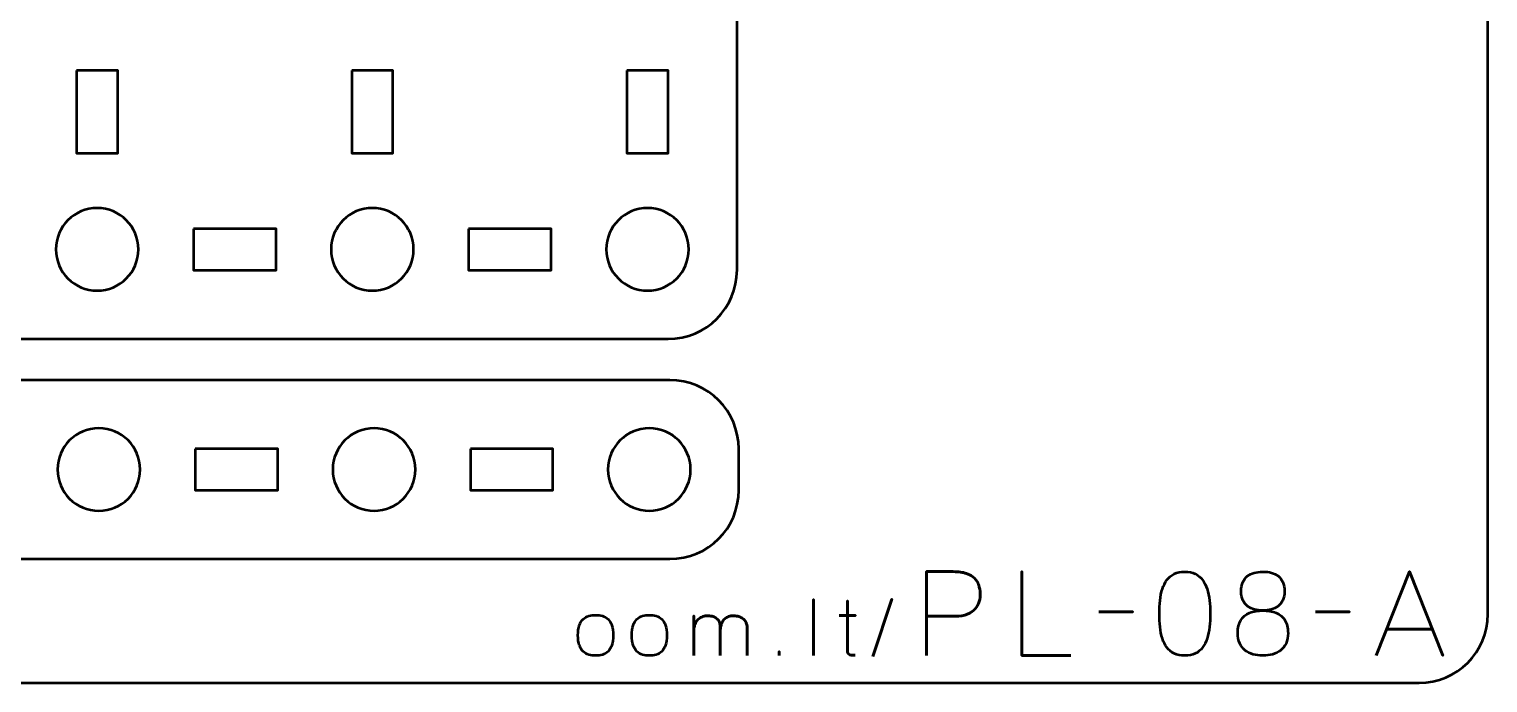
# Model space of a CAD drawing. Header units: centimetres. Extents: x -21 to 0, y -29.7 to 0.
# Drawn here: x -10.6 to 0, y -29.7 to -24.95 of the extents above; entities that cross this region are included whole.
import ezdxf

# ---------------------------------------------------------------- set-up
doc = ezdxf.new("R2010")
doc.units = ezdxf.units.CM
doc.header["$MEASUREMENT"] = 0
doc.layers.add('Layer 1', color=7, linetype='Continuous')

msp = doc.modelspace()

# ---------------------------------------------------------------- linework, layer by layer
at = {"layer": 'Layer 1', "color": 22, "lineweight": 53}
msp.add_open_spline([(-21.00003, -29.19996), (-21.00003, -29.19996), (-21.00003, -0.49992), (-21.00003, -0.49992), (-21.00003, -0.49992), (-21.00003, -0.22295), (-20.77694, 0.00004), (-20.49994, 0.00004), (-20.49994, 0.00004), (-20.49994, 0.00004), (-0.50008, 0.00004), (-0.50008, 0.00004), (-0.50008, 0.00004), (-0.22294, 0.00004), (0.00002, -0.22295), (0.00002, -0.49992), (0.00002, -0.49992), (0.00002, -0.49992), (0.00002, -29.19996), (0.00002, -29.19996), (0.00002, -29.19996), (0.00002, -29.47696), (-0.22294, -29.70005), (-0.50008, -29.70005), (-0.50008, -29.70005), (-0.50008, -29.70005), (-20.49994, -29.70005), (-20.49994, -29.70005), (-20.49994, -29.70005), (-20.77694, -29.70005), (-21.00003, -29.47696), (-21.00003, -29.19996)], degree=3, knots=[0, 0, 0, 0, 0.125, 0.125, 0.125, 0.125, 0.25, 0.25, 0.25, 0.25, 0.375, 0.375, 0.375, 0.375, 0.5, 0.5, 0.5, 0.5, 0.625, 0.625, 0.625, 0.625, 0.75, 0.75, 0.75, 0.75, 0.875, 0.875, 0.875, 0.875, 1, 1, 1, 1], dxfattribs=at)
at = {"layer": 'Layer 1', "color": 2, "lineweight": 53}
for points in [[(-20.25618, -15.89998), (-20.25618, -15.89998), (-5.9563, -15.89998), (-5.9563, -15.89998), (-5.9563, -15.89998), (-5.67916, -15.89998), (-5.4562, -16.12308), (-5.4562, -16.40008), (-5.4562, -16.40008), (-5.4562, -16.40008), (-5.4562, -26.70006), (-5.4562, -26.70006), (-5.4562, -26.70006), (-5.4562, -26.97706), (-5.67916, -27.20002), (-5.9563, -27.20002), (-5.9563, -27.20002), (-5.9563, -27.20002), (-20.25618, -27.20002), (-20.25618, -27.20002), (-20.25618, -27.20002), (-20.53318, -27.20002), (-20.75628, -26.97706), (-20.75628, -26.70006), (-20.75628, -26.70006), (-20.75628, -26.70006), (-20.75628, -16.40008), (-20.75628, -16.40008), (-20.75628, -16.40008), (-20.75628, -16.12308), (-20.53318, -15.89998), (-20.25618, -15.89998)], [(-20.24368, -27.49999), (-20.24368, -27.49999), (-5.9438, -27.49999), (-5.9438, -27.49999), (-5.9438, -27.49999), (-5.66666, -27.49999), (-5.4437, -27.72308), (-5.4437, -28.00008), (-5.4437, -28.00008), (-5.4437, -28.00008), (-5.4437, -28.30009), (-5.4437, -28.30009), (-5.4437, -28.30009), (-5.4437, -28.57705), (-5.66666, -28.80001), (-5.9438, -28.80001), (-5.9438, -28.80001), (-5.9438, -28.80001), (-20.24368, -28.80001), (-20.24368, -28.80001), (-20.24368, -28.80001), (-20.52068, -28.80001), (-20.74378, -28.57705), (-20.74378, -28.30009), (-20.74378, -28.30009), (-20.74378, -28.30009), (-20.74378, -28.00008), (-20.74378, -28.00008), (-20.74378, -28.00008), (-20.74378, -27.72308), (-20.52068, -27.49999), (-20.24368, -27.49999)]]:
    msp.add_open_spline(points, degree=3, knots=[0, 0, 0, 0, 0.125, 0.125, 0.125, 0.125, 0.25, 0.25, 0.25, 0.25, 0.375, 0.375, 0.375, 0.375, 0.5, 0.5, 0.5, 0.5, 0.625, 0.625, 0.625, 0.625, 0.75, 0.75, 0.75, 0.75, 0.875, 0.875, 0.875, 0.875, 1, 1, 1, 1], dxfattribs=at)
at = {"layer": 'Layer 1', "lineweight": 53}
for points in [[(-10.25617, -25.24997), (-10.25617, -25.24997), (-9.95616, -25.24997), (-9.95616, -25.24997), (-9.95616, -25.24997), (-9.95616, -25.24997), (-9.95616, -25.84997), (-9.95616, -25.84997), (-9.95616, -25.84997), (-9.95616, -25.84997), (-10.25617, -25.84997), (-10.25617, -25.84997), (-10.25617, -25.84997), (-10.25617, -25.84997), (-10.25617, -25.24997), (-10.25617, -25.24997)], [(-8.25623, -25.24997), (-8.25623, -25.24997), (-7.95623, -25.24997), (-7.95623, -25.24997), (-7.95623, -25.24997), (-7.95623, -25.24997), (-7.95623, -25.84997), (-7.95623, -25.84997), (-7.95623, -25.84997), (-7.95623, -25.84997), (-8.25623, -25.84997), (-8.25623, -25.84997), (-8.25623, -25.84997), (-8.25623, -25.84997), (-8.25623, -25.24997), (-8.25623, -25.24997)], [(-6.2563, -25.24997), (-6.2563, -25.24997), (-5.9563, -25.24997), (-5.9563, -25.24997), (-5.9563, -25.24997), (-5.9563, -25.24997), (-5.9563, -25.84997), (-5.9563, -25.84997), (-5.9563, -25.84997), (-5.9563, -25.84997), (-6.2563, -25.84997), (-6.2563, -25.84997), (-6.2563, -25.84997), (-6.2563, -25.84997), (-6.2563, -25.24997), (-6.2563, -25.24997)], [(-9.80627, -26.55002), (-9.80627, -26.71565), (-9.94061, -26.84999), (-10.10623, -26.84999), (-10.10623, -26.84999), (-10.2719, -26.84999), (-10.40624, -26.71565), (-10.40624, -26.55002), (-10.40624, -26.55002), (-10.40624, -26.38436), (-10.2719, -26.25002), (-10.10623, -26.25002), (-10.10623, -26.25002), (-9.94061, -26.25002), (-9.80627, -26.38436), (-9.80627, -26.55002)], [(-7.80616, -26.55002), (-7.80616, -26.71565), (-7.94053, -26.84999), (-8.10616, -26.84999), (-8.10616, -26.84999), (-8.27193, -26.84999), (-8.40616, -26.71565), (-8.40616, -26.55002), (-8.40616, -26.55002), (-8.40616, -26.38436), (-8.27193, -26.25002), (-8.10616, -26.25002), (-8.10616, -26.25002), (-7.94053, -26.25002), (-7.80616, -26.38436), (-7.80616, -26.55002)], [(-5.80623, -26.55002), (-5.80623, -26.71565), (-5.94056, -26.84999), (-6.10623, -26.84999), (-6.10623, -26.84999), (-6.27186, -26.84999), (-6.40623, -26.71565), (-6.40623, -26.55002), (-6.40623, -26.55002), (-6.40623, -26.38436), (-6.27186, -26.25002), (-6.10623, -26.25002), (-6.10623, -26.25002), (-5.94056, -26.25002), (-5.80623, -26.38436), (-5.80623, -26.55002)], [(-9.40622, -26.40009), (-9.40622, -26.40009), (-8.80621, -26.40009), (-8.80621, -26.40009), (-8.80621, -26.40009), (-8.80621, -26.40009), (-8.80621, -26.7001), (-8.80621, -26.7001), (-8.80621, -26.7001), (-8.80621, -26.7001), (-9.40622, -26.7001), (-9.40622, -26.7001), (-9.40622, -26.7001), (-9.40622, -26.7001), (-9.40622, -26.40009), (-9.40622, -26.40009)], [(-7.40625, -26.40009), (-7.40625, -26.40009), (-6.80625, -26.40009), (-6.80625, -26.40009), (-6.80625, -26.40009), (-6.80625, -26.40009), (-6.80625, -26.7001), (-6.80625, -26.7001), (-6.80625, -26.7001), (-6.80625, -26.7001), (-7.40625, -26.7001), (-7.40625, -26.7001), (-7.40625, -26.7001), (-7.40625, -26.7001), (-7.40625, -26.40009), (-7.40625, -26.40009)], [(-9.79377, -28.15001), (-9.79377, -28.31579), (-9.92811, -28.45002), (-10.09373, -28.45002), (-10.09373, -28.45002), (-10.2594, -28.45002), (-10.39374, -28.31579), (-10.39374, -28.15001), (-10.39374, -28.15001), (-10.39374, -27.98435), (-10.2594, -27.85001), (-10.09373, -27.85001), (-10.09373, -27.85001), (-9.92811, -27.85001), (-9.79377, -27.98435), (-9.79377, -28.15001)], [(-7.79366, -28.15001), (-7.79366, -28.31579), (-7.92803, -28.45002), (-8.09366, -28.45002), (-8.09366, -28.45002), (-8.25943, -28.45002), (-8.39366, -28.31579), (-8.39366, -28.15001), (-8.39366, -28.15001), (-8.39366, -27.98435), (-8.25943, -27.85001), (-8.09366, -27.85001), (-8.09366, -27.85001), (-7.92803, -27.85001), (-7.79366, -27.98435), (-7.79366, -28.15001)], [(-5.79373, -28.15001), (-5.79373, -28.31579), (-5.92806, -28.45002), (-6.09373, -28.45002), (-6.09373, -28.45002), (-6.25936, -28.45002), (-6.39373, -28.31579), (-6.39373, -28.15001), (-6.39373, -28.15001), (-6.39373, -27.98435), (-6.25936, -27.85001), (-6.09373, -27.85001), (-6.09373, -27.85001), (-5.92806, -27.85001), (-5.79373, -27.98435), (-5.79373, -28.15001)], [(-9.39372, -28.00008), (-9.39372, -28.00008), (-8.79371, -28.00008), (-8.79371, -28.00008), (-8.79371, -28.00008), (-8.79371, -28.00008), (-8.79371, -28.30009), (-8.79371, -28.30009), (-8.79371, -28.30009), (-8.79371, -28.30009), (-9.39372, -28.30009), (-9.39372, -28.30009), (-9.39372, -28.30009), (-9.39372, -28.30009), (-9.39372, -28.00008), (-9.39372, -28.00008)], [(-7.39375, -28.00008), (-7.39375, -28.00008), (-6.79375, -28.00008), (-6.79375, -28.00008), (-6.79375, -28.00008), (-6.79375, -28.00008), (-6.79375, -28.30009), (-6.79375, -28.30009), (-6.79375, -28.30009), (-6.79375, -28.30009), (-7.39375, -28.30009), (-7.39375, -28.30009), (-7.39375, -28.30009), (-7.39375, -28.30009), (-7.39375, -28.00008), (-7.39375, -28.00008)]]:
    msp.add_open_spline(points, degree=3, knots=[0, 0, 0, 0, 0.25, 0.25, 0.25, 0.25, 0.5, 0.5, 0.5, 0.5, 0.75, 0.75, 0.75, 0.75, 1, 1, 1, 1], dxfattribs=at)
at = {"layer": 'Layer 1', "color": 30, "lineweight": 53}
for points, knots in [([(-4.08014, -29.50247), (-4.08014, -29.50247), (-4.08014, -28.89202), (-4.08014, -28.89202), (-4.08014, -28.89202), (-4.08014, -28.89202), (-3.88541, -28.89202), (-3.88541, -28.89202), (-3.88541, -28.89202), (-3.84646, -28.89216), (-3.81443, -28.89654), (-3.78917, -28.905), (-3.78917, -28.905), (-3.76405, -28.91333), (-3.74429, -28.9249), (-3.73004, -28.93958), (-3.73004, -28.93958), (-3.71579, -28.95411), (-3.70563, -28.97076), (-3.69942, -28.98953), (-3.69942, -28.98953), (-3.69335, -29.0083), (-3.68982, -29.02791), (-3.68898, -29.04865), (-3.68898, -29.04865), (-3.68799, -29.0694), (-3.69039, -29.08972), (-3.69603, -29.10947), (-3.69603, -29.10947), (-3.70182, -29.12923), (-3.71156, -29.14715), (-3.72553, -29.16324), (-3.72553, -29.16324), (-3.73935, -29.17932), (-3.75812, -29.19217), (-3.78169, -29.20162), (-3.78169, -29.20162), (-3.80525, -29.21122), (-3.83446, -29.21601), (-3.86932, -29.2163), (-3.86932, -29.2163), (-3.86932, -29.2163), (-4.08014, -29.2163), (-4.08014, -29.2163), (-4.08014, -29.2163), (-4.08014, -29.2163), (-3.86932, -29.2163), (-3.86932, -29.2163), (-3.86932, -29.2163), (-3.83517, -29.21601), (-3.80624, -29.21122), (-3.78282, -29.20162), (-3.78282, -29.20162), (-3.75925, -29.19217), (-3.74048, -29.17932), (-3.72637, -29.16324), (-3.72637, -29.16324), (-3.7124, -29.14715), (-3.70238, -29.12923), (-3.69646, -29.10947), (-3.69646, -29.10947), (-3.69053, -29.08972), (-3.68799, -29.0694), (-3.68898, -29.04865), (-3.68898, -29.04865), (-3.68982, -29.02791), (-3.69335, -29.0083), (-3.6997, -28.98953), (-3.6997, -28.98953), (-3.70591, -28.97076), (-3.71635, -28.95411), (-3.73061, -28.93958), (-3.73061, -28.93958), (-3.745, -28.9249), (-3.76475, -28.91333), (-3.78987, -28.905), (-3.78987, -28.905), (-3.81513, -28.89654), (-3.84688, -28.89216), (-3.88541, -28.89202), (-3.88541, -28.89202), (-3.88541, -28.89202), (-4.08014, -28.89202), (-4.08014, -28.89202), (-4.08014, -28.89202), (-4.08014, -28.89202), (-4.08014, -29.50247), (-4.08014, -29.50247)], [0, 0, 0, 0, 0.04545455, 0.04545455, 0.04545455, 0.04545455, 0.09090909, 0.09090909, 0.09090909, 0.09090909, 0.13636364, 0.13636364, 0.13636364, 0.13636364, 0.18181818, 0.18181818, 0.18181818, 0.18181818, 0.22727273, 0.22727273, 0.22727273, 0.22727273, 0.27272727, 0.27272727, 0.27272727, 0.27272727, 0.31818182, 0.31818182, 0.31818182, 0.31818182, 0.36363636, 0.36363636, 0.36363636, 0.36363636, 0.40909091, 0.40909091, 0.40909091, 0.40909091, 0.45454545, 0.45454545, 0.45454545, 0.45454545, 0.5, 0.5, 0.5, 0.5, 0.54545455, 0.54545455, 0.54545455, 0.54545455, 0.59090909, 0.59090909, 0.59090909, 0.59090909, 0.63636364, 0.63636364, 0.63636364, 0.63636364, 0.68181818, 0.68181818, 0.68181818, 0.68181818, 0.72727273, 0.72727273, 0.72727273, 0.72727273, 0.77272727, 0.77272727, 0.77272727, 0.77272727, 0.81818182, 0.81818182, 0.81818182, 0.81818182, 0.86363636, 0.86363636, 0.86363636, 0.86363636, 0.90909091, 0.90909091, 0.90909091, 0.90909091, 0.95454545, 0.95454545, 0.95454545, 0.95454545, 1, 1, 1, 1]), ([(-3.03111, -29.50247), (-3.03111, -29.50247), (-3.38756, -29.50247), (-3.38756, -29.50247), (-3.38756, -29.50247), (-3.38756, -29.50247), (-3.38756, -28.89202), (-3.38756, -28.89202), (-3.38756, -28.89202), (-3.38756, -28.89202), (-3.38756, -29.50247), (-3.38756, -29.50247), (-3.38756, -29.50247), (-3.38756, -29.50247), (-3.03111, -29.50247), (-3.03111, -29.50247)], [0, 0, 0, 0, 0.25, 0.25, 0.25, 0.25, 0.5, 0.5, 0.5, 0.5, 0.75, 0.75, 0.75, 0.75, 1, 1, 1, 1]), ([(-2.20222, -29.50247), (-2.17258, -29.50233), (-2.14704, -29.49711), (-2.12573, -29.48695), (-2.12573, -29.48695), (-2.10457, -29.47679), (-2.08693, -29.46225), (-2.07282, -29.44377), (-2.07282, -29.44377), (-2.05885, -29.42514), (-2.04784, -29.40313), (-2.03965, -29.37773), (-2.03965, -29.37773), (-2.03161, -29.35233), (-2.02583, -29.32453), (-2.02258, -29.29405), (-2.02258, -29.29405), (-2.01919, -29.26357), (-2.0175, -29.23154), (-2.01764, -29.19767), (-2.01764, -29.19767), (-2.0175, -29.16394), (-2.01919, -29.13191), (-2.02258, -29.10157), (-2.02258, -29.10157), (-2.02583, -29.07123), (-2.03161, -29.04329), (-2.03965, -29.01789), (-2.03965, -29.01789), (-2.04784, -28.99263), (-2.05885, -28.97062), (-2.07282, -28.95185), (-2.07282, -28.95185), (-2.08693, -28.93323), (-2.10457, -28.91869), (-2.12573, -28.90853), (-2.12573, -28.90853), (-2.14704, -28.89823), (-2.17258, -28.89301), (-2.20222, -28.89287), (-2.20222, -28.89287), (-2.23185, -28.89301), (-2.25739, -28.89823), (-2.2787, -28.90853), (-2.2787, -28.90853), (-2.29986, -28.91869), (-2.3175, -28.93323), (-2.33161, -28.95185), (-2.33161, -28.95185), (-2.34559, -28.97062), (-2.35659, -28.99263), (-2.36478, -29.01789), (-2.36478, -29.01789), (-2.37282, -29.04329), (-2.37861, -29.07123), (-2.38185, -29.10157), (-2.38185, -29.10157), (-2.38524, -29.13191), (-2.38693, -29.16394), (-2.38679, -29.19767), (-2.38679, -29.19767), (-2.38693, -29.23154), (-2.38524, -29.26357), (-2.38185, -29.29405), (-2.38185, -29.29405), (-2.37861, -29.32453), (-2.37282, -29.35233), (-2.36478, -29.37773), (-2.36478, -29.37773), (-2.35659, -29.40313), (-2.34559, -29.42514), (-2.33161, -29.44377), (-2.33161, -29.44377), (-2.3175, -29.46225), (-2.29986, -29.47679), (-2.2787, -29.48695), (-2.2787, -29.48695), (-2.25739, -29.49711), (-2.23185, -29.50233), (-2.20222, -29.50247)], [0, 0, 0, 0, 0.05, 0.05, 0.05, 0.05, 0.1, 0.1, 0.1, 0.1, 0.15, 0.15, 0.15, 0.15, 0.2, 0.2, 0.2, 0.2, 0.25, 0.25, 0.25, 0.25, 0.3, 0.3, 0.3, 0.3, 0.35, 0.35, 0.35, 0.35, 0.4, 0.4, 0.4, 0.4, 0.45, 0.45, 0.45, 0.45, 0.5, 0.5, 0.5, 0.5, 0.55, 0.55, 0.55, 0.55, 0.6, 0.6, 0.6, 0.6, 0.65, 0.65, 0.65, 0.65, 0.7, 0.7, 0.7, 0.7, 0.75, 0.75, 0.75, 0.75, 0.8, 0.8, 0.8, 0.8, 0.85, 0.85, 0.85, 0.85, 0.9, 0.9, 0.9, 0.9, 0.95, 0.95, 0.95, 0.95, 1, 1, 1, 1]), ([(-2.20222, -29.50247), (-2.17258, -29.50233), (-2.14704, -29.49711), (-2.12573, -29.48695), (-2.12573, -29.48695), (-2.10457, -29.47679), (-2.08693, -29.46225), (-2.07282, -29.44377), (-2.07282, -29.44377), (-2.05885, -29.42514), (-2.04784, -29.40313), (-2.03965, -29.37773), (-2.03965, -29.37773), (-2.03161, -29.35233), (-2.02583, -29.32453), (-2.02258, -29.29405), (-2.02258, -29.29405), (-2.01919, -29.26357), (-2.0175, -29.23154), (-2.01764, -29.19767), (-2.01764, -29.19767), (-2.0175, -29.16394), (-2.01919, -29.13191), (-2.02258, -29.10157), (-2.02258, -29.10157), (-2.02583, -29.07123), (-2.03161, -29.04329), (-2.03965, -29.01789), (-2.03965, -29.01789), (-2.04784, -28.99263), (-2.05885, -28.97062), (-2.07282, -28.95185), (-2.07282, -28.95185), (-2.08693, -28.93323), (-2.10457, -28.91869), (-2.12573, -28.90853), (-2.12573, -28.90853), (-2.14704, -28.89823), (-2.17258, -28.89301), (-2.20222, -28.89287), (-2.20222, -28.89287), (-2.23185, -28.89301), (-2.25739, -28.89823), (-2.2787, -28.90853), (-2.2787, -28.90853), (-2.29986, -28.91869), (-2.3175, -28.93323), (-2.33161, -28.95185), (-2.33161, -28.95185), (-2.34559, -28.97062), (-2.35659, -28.99263), (-2.36478, -29.01789), (-2.36478, -29.01789), (-2.37282, -29.04329), (-2.37861, -29.07123), (-2.38185, -29.10157), (-2.38185, -29.10157), (-2.38524, -29.13191), (-2.38693, -29.16394), (-2.38679, -29.19767), (-2.38679, -29.19767), (-2.38693, -29.23154), (-2.38524, -29.26357), (-2.38185, -29.29405), (-2.38185, -29.29405), (-2.37861, -29.32453), (-2.37282, -29.35233), (-2.36478, -29.37773), (-2.36478, -29.37773), (-2.35659, -29.40313), (-2.34559, -29.42514), (-2.33161, -29.44377), (-2.33161, -29.44377), (-2.3175, -29.46225), (-2.29986, -29.47679), (-2.2787, -29.48695), (-2.2787, -29.48695), (-2.25739, -29.49711), (-2.23185, -29.50233), (-2.20222, -29.50247)], [0, 0, 0, 0, 0.05, 0.05, 0.05, 0.05, 0.1, 0.1, 0.1, 0.1, 0.15, 0.15, 0.15, 0.15, 0.2, 0.2, 0.2, 0.2, 0.25, 0.25, 0.25, 0.25, 0.3, 0.3, 0.3, 0.3, 0.35, 0.35, 0.35, 0.35, 0.4, 0.4, 0.4, 0.4, 0.45, 0.45, 0.45, 0.45, 0.5, 0.5, 0.5, 0.5, 0.55, 0.55, 0.55, 0.55, 0.6, 0.6, 0.6, 0.6, 0.65, 0.65, 0.65, 0.65, 0.7, 0.7, 0.7, 0.7, 0.75, 0.75, 0.75, 0.75, 0.8, 0.8, 0.8, 0.8, 0.85, 0.85, 0.85, 0.85, 0.9, 0.9, 0.9, 0.9, 0.95, 0.95, 0.95, 0.95, 1, 1, 1, 1]), ([(-1.63495, -29.17481), (-1.61321, -29.17481), (-1.59289, -29.17227), (-1.57384, -29.16719), (-1.57384, -29.16719), (-1.55494, -29.16197), (-1.53828, -29.15378), (-1.52375, -29.14264), (-1.52375, -29.14264), (-1.50936, -29.13149), (-1.49807, -29.11695), (-1.48988, -29.09903), (-1.48988, -29.09903), (-1.4817, -29.08125), (-1.47761, -29.05966), (-1.47746, -29.03426), (-1.47746, -29.03426), (-1.47761, -29.00886), (-1.48156, -28.98713), (-1.48932, -28.96907), (-1.48932, -28.96907), (-1.49708, -28.95101), (-1.50809, -28.93619), (-1.5222, -28.92476), (-1.5222, -28.92476), (-1.53631, -28.91347), (-1.55296, -28.90514), (-1.57215, -28.89992), (-1.57215, -28.89992), (-1.5912, -28.8947), (-1.61223, -28.89244), (-1.63495, -28.89287), (-1.63495, -28.89287), (-1.65766, -28.89315), (-1.67869, -28.89611), (-1.69774, -28.90133), (-1.69774, -28.90133), (-1.71693, -28.9067), (-1.73358, -28.91488), (-1.74769, -28.92603), (-1.74769, -28.92603), (-1.7618, -28.93718), (-1.77281, -28.95171), (-1.78057, -28.96949), (-1.78057, -28.96949), (-1.78833, -28.98741), (-1.79229, -29.00886), (-1.79243, -29.03426), (-1.79243, -29.03426), (-1.79229, -29.05966), (-1.78819, -29.08125), (-1.78001, -29.09903), (-1.78001, -29.09903), (-1.77182, -29.11695), (-1.76053, -29.13149), (-1.746, -29.14264), (-1.746, -29.14264), (-1.73161, -29.15378), (-1.71496, -29.16197), (-1.69605, -29.16719), (-1.69605, -29.16719), (-1.677, -29.17227), (-1.65668, -29.17481), (-1.63495, -29.17481)], [0, 0, 0, 0, 0.0625, 0.0625, 0.0625, 0.0625, 0.125, 0.125, 0.125, 0.125, 0.1875, 0.1875, 0.1875, 0.1875, 0.25, 0.25, 0.25, 0.25, 0.3125, 0.3125, 0.3125, 0.3125, 0.375, 0.375, 0.375, 0.375, 0.4375, 0.4375, 0.4375, 0.4375, 0.5, 0.5, 0.5, 0.5, 0.5625, 0.5625, 0.5625, 0.5625, 0.625, 0.625, 0.625, 0.625, 0.6875, 0.6875, 0.6875, 0.6875, 0.75, 0.75, 0.75, 0.75, 0.8125, 0.8125, 0.8125, 0.8125, 0.875, 0.875, 0.875, 0.875, 0.9375, 0.9375, 0.9375, 0.9375, 1, 1, 1, 1]), ([(-1.63495, -29.17481), (-1.61321, -29.17481), (-1.59289, -29.17227), (-1.57384, -29.16719), (-1.57384, -29.16719), (-1.55494, -29.16197), (-1.53828, -29.15378), (-1.52375, -29.14264), (-1.52375, -29.14264), (-1.50936, -29.13149), (-1.49807, -29.11695), (-1.48988, -29.09903), (-1.48988, -29.09903), (-1.4817, -29.08125), (-1.47761, -29.05966), (-1.47746, -29.03426), (-1.47746, -29.03426), (-1.47761, -29.00886), (-1.48156, -28.98713), (-1.48932, -28.96907), (-1.48932, -28.96907), (-1.49708, -28.95101), (-1.50809, -28.93619), (-1.5222, -28.92476), (-1.5222, -28.92476), (-1.53631, -28.91347), (-1.55296, -28.90514), (-1.57215, -28.89992), (-1.57215, -28.89992), (-1.5912, -28.8947), (-1.61223, -28.89244), (-1.63495, -28.89287), (-1.63495, -28.89287), (-1.65766, -28.89315), (-1.67869, -28.89611), (-1.69774, -28.90133), (-1.69774, -28.90133), (-1.71693, -28.9067), (-1.73358, -28.91488), (-1.74769, -28.92603), (-1.74769, -28.92603), (-1.7618, -28.93718), (-1.77281, -28.95171), (-1.78057, -28.96949), (-1.78057, -28.96949), (-1.78833, -28.98741), (-1.79229, -29.00886), (-1.79243, -29.03426), (-1.79243, -29.03426), (-1.79229, -29.05966), (-1.78819, -29.08125), (-1.78001, -29.09903), (-1.78001, -29.09903), (-1.77182, -29.11695), (-1.76053, -29.13149), (-1.746, -29.14264), (-1.746, -29.14264), (-1.73161, -29.15378), (-1.71496, -29.16197), (-1.69605, -29.16719), (-1.69605, -29.16719), (-1.677, -29.17227), (-1.65668, -29.17481), (-1.63495, -29.17481)], [0, 0, 0, 0, 0.0625, 0.0625, 0.0625, 0.0625, 0.125, 0.125, 0.125, 0.125, 0.1875, 0.1875, 0.1875, 0.1875, 0.25, 0.25, 0.25, 0.25, 0.3125, 0.3125, 0.3125, 0.3125, 0.375, 0.375, 0.375, 0.375, 0.4375, 0.4375, 0.4375, 0.4375, 0.5, 0.5, 0.5, 0.5, 0.5625, 0.5625, 0.5625, 0.5625, 0.625, 0.625, 0.625, 0.625, 0.6875, 0.6875, 0.6875, 0.6875, 0.75, 0.75, 0.75, 0.75, 0.8125, 0.8125, 0.8125, 0.8125, 0.875, 0.875, 0.875, 0.875, 0.9375, 0.9375, 0.9375, 0.9375, 1, 1, 1, 1]), ([(-0.81198, -29.50247), (-0.81198, -29.50247), (-0.56983, -28.89202), (-0.56983, -28.89202), (-0.56983, -28.89202), (-0.56983, -28.89202), (-0.32684, -29.50247), (-0.32684, -29.50247), (-0.32684, -29.50247), (-0.32684, -29.50247), (-0.56983, -28.89202), (-0.56983, -28.89202), (-0.56983, -28.89202), (-0.56983, -28.89202), (-0.81198, -29.50247), (-0.81198, -29.50247)], [0, 0, 0, 0, 0.25, 0.25, 0.25, 0.25, 0.5, 0.5, 0.5, 0.5, 0.75, 0.75, 0.75, 0.75, 1, 1, 1, 1]), ([(-4.90141, -29.50247), (-4.90141, -29.50247), (-4.90141, -29.09551), (-4.90141, -29.09551), (-4.90141, -29.09551), (-4.90141, -29.09551), (-4.90141, -29.50247), (-4.90141, -29.50247)], [0, 0, 0, 0, 0.5, 0.5, 0.5, 0.5, 1, 1, 1, 1]), ([(-4.59661, -29.49965), (-4.60357, -29.50021), (-4.61053, -29.5004), (-4.61731, -29.50021), (-4.61731, -29.50021), (-4.62408, -29.50002), (-4.6302, -29.49899), (-4.63575, -29.49692), (-4.63575, -29.49692), (-4.6413, -29.49494), (-4.64572, -29.49137), (-4.6491, -29.48629), (-4.6491, -29.48629), (-4.6524, -29.48121), (-4.65409, -29.47397), (-4.65418, -29.46465), (-4.65418, -29.46465), (-4.65418, -29.46023), (-4.65418, -29.45271), (-4.65418, -29.44217), (-4.65418, -29.44217), (-4.65418, -29.43154), (-4.65418, -29.41874), (-4.65418, -29.4036), (-4.65418, -29.4036), (-4.65418, -29.38845), (-4.65418, -29.3719), (-4.65418, -29.35393), (-4.65418, -29.35393), (-4.65418, -29.33596), (-4.65418, -29.31743), (-4.65418, -29.29824), (-4.65418, -29.29824), (-4.65418, -29.27905), (-4.65418, -29.26014), (-4.65418, -29.24142), (-4.65418, -29.24142), (-4.65418, -29.2227), (-4.65418, -29.2051), (-4.65418, -29.18855), (-4.65418, -29.18855), (-4.65418, -29.17199), (-4.65418, -29.15731), (-4.65418, -29.14462), (-4.65418, -29.14462), (-4.65418, -29.13182), (-4.65418, -29.12185), (-4.65418, -29.11451), (-4.65418, -29.11451), (-4.65418, -29.10727), (-4.65418, -29.1035), (-4.65418, -29.10341), (-4.65418, -29.10341), (-4.65418, -29.1035), (-4.65418, -29.10727), (-4.65418, -29.11451), (-4.65418, -29.11451), (-4.65418, -29.12185), (-4.65418, -29.13182), (-4.65418, -29.14462), (-4.65418, -29.14462), (-4.65418, -29.15731), (-4.65418, -29.17199), (-4.65418, -29.18855), (-4.65418, -29.18855), (-4.65418, -29.2051), (-4.65418, -29.2227), (-4.65418, -29.24142), (-4.65418, -29.24142), (-4.65418, -29.26014), (-4.65418, -29.27905), (-4.65418, -29.29824), (-4.65418, -29.29824), (-4.65418, -29.31743), (-4.65418, -29.33596), (-4.65418, -29.35393), (-4.65418, -29.35393), (-4.65418, -29.3719), (-4.65418, -29.38845), (-4.65418, -29.4036), (-4.65418, -29.4036), (-4.65418, -29.41874), (-4.65418, -29.43154), (-4.65418, -29.44217), (-4.65418, -29.44217), (-4.65418, -29.45271), (-4.65418, -29.46023), (-4.65418, -29.46465), (-4.65418, -29.46465), (-4.65409, -29.47397), (-4.6524, -29.48121), (-4.6491, -29.48629), (-4.6491, -29.48629), (-4.64572, -29.49137), (-4.6413, -29.49494), (-4.63575, -29.49692), (-4.63575, -29.49692), (-4.6302, -29.49899), (-4.62408, -29.50002), (-4.61731, -29.50021), (-4.61731, -29.50021), (-4.61053, -29.5004), (-4.60357, -29.50021), (-4.59661, -29.49965)], [0, 0, 0, 0, 0.03846154, 0.03846154, 0.03846154, 0.03846154, 0.07692308, 0.07692308, 0.07692308, 0.07692308, 0.11538462, 0.11538462, 0.11538462, 0.11538462, 0.15384615, 0.15384615, 0.15384615, 0.15384615, 0.19230769, 0.19230769, 0.19230769, 0.19230769, 0.23076923, 0.23076923, 0.23076923, 0.23076923, 0.26923077, 0.26923077, 0.26923077, 0.26923077, 0.30769231, 0.30769231, 0.30769231, 0.30769231, 0.34615385, 0.34615385, 0.34615385, 0.34615385, 0.38461538, 0.38461538, 0.38461538, 0.38461538, 0.42307692, 0.42307692, 0.42307692, 0.42307692, 0.46153846, 0.46153846, 0.46153846, 0.46153846, 0.5, 0.5, 0.5, 0.5, 0.53846154, 0.53846154, 0.53846154, 0.53846154, 0.57692308, 0.57692308, 0.57692308, 0.57692308, 0.61538462, 0.61538462, 0.61538462, 0.61538462, 0.65384615, 0.65384615, 0.65384615, 0.65384615, 0.69230769, 0.69230769, 0.69230769, 0.69230769, 0.73076923, 0.73076923, 0.73076923, 0.73076923, 0.76923077, 0.76923077, 0.76923077, 0.76923077, 0.80769231, 0.80769231, 0.80769231, 0.80769231, 0.84615385, 0.84615385, 0.84615385, 0.84615385, 0.88461538, 0.88461538, 0.88461538, 0.88461538, 0.92307692, 0.92307692, 0.92307692, 0.92307692, 0.96153846, 0.96153846, 0.96153846, 0.96153846, 1, 1, 1, 1]), ([(-4.46848, -29.50811), (-4.46848, -29.50811), (-4.33019, -29.09156), (-4.33019, -29.09156), (-4.33019, -29.09156), (-4.33019, -29.09156), (-4.46848, -29.50811), (-4.46848, -29.50811)], [0, 0, 0, 0, 0.5, 0.5, 0.5, 0.5, 1, 1, 1, 1]), ([(-6.4841, -29.50247), (-6.46632, -29.50256), (-6.44977, -29.50031), (-6.43434, -29.49551), (-6.43434, -29.49551), (-6.41891, -29.49071), (-6.40527, -29.48271), (-6.3936, -29.47152), (-6.3936, -29.47152), (-6.38184, -29.46033), (-6.37272, -29.44518), (-6.36604, -29.42599), (-6.36604, -29.42599), (-6.35946, -29.40689), (-6.35607, -29.38309), (-6.35597, -29.35459), (-6.35597, -29.35459), (-6.35607, -29.32618), (-6.35946, -29.30247), (-6.36604, -29.28347), (-6.36604, -29.28347), (-6.37272, -29.26446), (-6.38184, -29.24932), (-6.3936, -29.23812), (-6.3936, -29.23812), (-6.40527, -29.22702), (-6.41891, -29.21903), (-6.43434, -29.21423), (-6.43434, -29.21423), (-6.44977, -29.20943), (-6.46632, -29.20717), (-6.4841, -29.20727), (-6.4841, -29.20727), (-6.50169, -29.20717), (-6.51825, -29.20943), (-6.53368, -29.21423), (-6.53368, -29.21423), (-6.54911, -29.21903), (-6.56265, -29.22702), (-6.57441, -29.23812), (-6.57441, -29.23812), (-6.58617, -29.24932), (-6.59539, -29.26446), (-6.60207, -29.28347), (-6.60207, -29.28347), (-6.60875, -29.30247), (-6.61214, -29.32618), (-6.61223, -29.35459), (-6.61223, -29.35459), (-6.61214, -29.38309), (-6.60875, -29.40689), (-6.60207, -29.42599), (-6.60207, -29.42599), (-6.59539, -29.44518), (-6.58617, -29.46033), (-6.57441, -29.47152), (-6.57441, -29.47152), (-6.56265, -29.48271), (-6.54911, -29.49071), (-6.53368, -29.49551), (-6.53368, -29.49551), (-6.51825, -29.50031), (-6.50169, -29.50256), (-6.4841, -29.50247)], [0, 0, 0, 0, 0.0625, 0.0625, 0.0625, 0.0625, 0.125, 0.125, 0.125, 0.125, 0.1875, 0.1875, 0.1875, 0.1875, 0.25, 0.25, 0.25, 0.25, 0.3125, 0.3125, 0.3125, 0.3125, 0.375, 0.375, 0.375, 0.375, 0.4375, 0.4375, 0.4375, 0.4375, 0.5, 0.5, 0.5, 0.5, 0.5625, 0.5625, 0.5625, 0.5625, 0.625, 0.625, 0.625, 0.625, 0.6875, 0.6875, 0.6875, 0.6875, 0.75, 0.75, 0.75, 0.75, 0.8125, 0.8125, 0.8125, 0.8125, 0.875, 0.875, 0.875, 0.875, 0.9375, 0.9375, 0.9375, 0.9375, 1, 1, 1, 1]), ([(-6.4841, -29.50247), (-6.46632, -29.50256), (-6.44977, -29.50031), (-6.43434, -29.49551), (-6.43434, -29.49551), (-6.41891, -29.49071), (-6.40527, -29.48271), (-6.3936, -29.47152), (-6.3936, -29.47152), (-6.38184, -29.46033), (-6.37272, -29.44518), (-6.36604, -29.42599), (-6.36604, -29.42599), (-6.35946, -29.40689), (-6.35607, -29.38309), (-6.35597, -29.35459), (-6.35597, -29.35459), (-6.35607, -29.32618), (-6.35946, -29.30247), (-6.36604, -29.28347), (-6.36604, -29.28347), (-6.37272, -29.26446), (-6.38184, -29.24932), (-6.3936, -29.23812), (-6.3936, -29.23812), (-6.40527, -29.22702), (-6.41891, -29.21903), (-6.43434, -29.21423), (-6.43434, -29.21423), (-6.44977, -29.20943), (-6.46632, -29.20717), (-6.4841, -29.20727), (-6.4841, -29.20727), (-6.50169, -29.20717), (-6.51825, -29.20943), (-6.53368, -29.21423), (-6.53368, -29.21423), (-6.54911, -29.21903), (-6.56265, -29.22702), (-6.57441, -29.23812), (-6.57441, -29.23812), (-6.58617, -29.24932), (-6.59539, -29.26446), (-6.60207, -29.28347), (-6.60207, -29.28347), (-6.60875, -29.30247), (-6.61214, -29.32618), (-6.61223, -29.35459), (-6.61223, -29.35459), (-6.61214, -29.38309), (-6.60875, -29.40689), (-6.60207, -29.42599), (-6.60207, -29.42599), (-6.59539, -29.44518), (-6.58617, -29.46033), (-6.57441, -29.47152), (-6.57441, -29.47152), (-6.56265, -29.48271), (-6.54911, -29.49071), (-6.53368, -29.49551), (-6.53368, -29.49551), (-6.51825, -29.50031), (-6.50169, -29.50256), (-6.4841, -29.50247)], [0, 0, 0, 0, 0.0625, 0.0625, 0.0625, 0.0625, 0.125, 0.125, 0.125, 0.125, 0.1875, 0.1875, 0.1875, 0.1875, 0.25, 0.25, 0.25, 0.25, 0.3125, 0.3125, 0.3125, 0.3125, 0.375, 0.375, 0.375, 0.375, 0.4375, 0.4375, 0.4375, 0.4375, 0.5, 0.5, 0.5, 0.5, 0.5625, 0.5625, 0.5625, 0.5625, 0.625, 0.625, 0.625, 0.625, 0.6875, 0.6875, 0.6875, 0.6875, 0.75, 0.75, 0.75, 0.75, 0.8125, 0.8125, 0.8125, 0.8125, 0.875, 0.875, 0.875, 0.875, 0.9375, 0.9375, 0.9375, 0.9375, 1, 1, 1, 1]), ([(-6.09351, -29.50247), (-6.07573, -29.50256), (-6.05918, -29.50031), (-6.04375, -29.49551), (-6.04375, -29.49551), (-6.02832, -29.49071), (-6.01468, -29.48271), (-6.00301, -29.47152), (-6.00301, -29.47152), (-5.99125, -29.46033), (-5.98213, -29.44518), (-5.97545, -29.42599), (-5.97545, -29.42599), (-5.96887, -29.40689), (-5.96548, -29.38309), (-5.96538, -29.35459), (-5.96538, -29.35459), (-5.96548, -29.32618), (-5.96887, -29.30247), (-5.97545, -29.28347), (-5.97545, -29.28347), (-5.98213, -29.26446), (-5.99125, -29.24932), (-6.00301, -29.23812), (-6.00301, -29.23812), (-6.01468, -29.22702), (-6.02832, -29.21903), (-6.04375, -29.21423), (-6.04375, -29.21423), (-6.05918, -29.20943), (-6.07573, -29.20717), (-6.09351, -29.20727), (-6.09351, -29.20727), (-6.1111, -29.20717), (-6.12766, -29.20943), (-6.14309, -29.21423), (-6.14309, -29.21423), (-6.15852, -29.21903), (-6.17206, -29.22702), (-6.18382, -29.23812), (-6.18382, -29.23812), (-6.19558, -29.24932), (-6.2048, -29.26446), (-6.21148, -29.28347), (-6.21148, -29.28347), (-6.21816, -29.30247), (-6.22155, -29.32618), (-6.22164, -29.35459), (-6.22164, -29.35459), (-6.22155, -29.38309), (-6.21816, -29.40689), (-6.21148, -29.42599), (-6.21148, -29.42599), (-6.2048, -29.44518), (-6.19558, -29.46033), (-6.18382, -29.47152), (-6.18382, -29.47152), (-6.17206, -29.48271), (-6.15852, -29.49071), (-6.14309, -29.49551), (-6.14309, -29.49551), (-6.12766, -29.50031), (-6.1111, -29.50256), (-6.09351, -29.50247)], [0, 0, 0, 0, 0.0625, 0.0625, 0.0625, 0.0625, 0.125, 0.125, 0.125, 0.125, 0.1875, 0.1875, 0.1875, 0.1875, 0.25, 0.25, 0.25, 0.25, 0.3125, 0.3125, 0.3125, 0.3125, 0.375, 0.375, 0.375, 0.375, 0.4375, 0.4375, 0.4375, 0.4375, 0.5, 0.5, 0.5, 0.5, 0.5625, 0.5625, 0.5625, 0.5625, 0.625, 0.625, 0.625, 0.625, 0.6875, 0.6875, 0.6875, 0.6875, 0.75, 0.75, 0.75, 0.75, 0.8125, 0.8125, 0.8125, 0.8125, 0.875, 0.875, 0.875, 0.875, 0.9375, 0.9375, 0.9375, 0.9375, 1, 1, 1, 1]), ([(-6.09351, -29.50247), (-6.07573, -29.50256), (-6.05918, -29.50031), (-6.04375, -29.49551), (-6.04375, -29.49551), (-6.02832, -29.49071), (-6.01468, -29.48271), (-6.00301, -29.47152), (-6.00301, -29.47152), (-5.99125, -29.46033), (-5.98213, -29.44518), (-5.97545, -29.42599), (-5.97545, -29.42599), (-5.96887, -29.40689), (-5.96548, -29.38309), (-5.96538, -29.35459), (-5.96538, -29.35459), (-5.96548, -29.32618), (-5.96887, -29.30247), (-5.97545, -29.28347), (-5.97545, -29.28347), (-5.98213, -29.26446), (-5.99125, -29.24932), (-6.00301, -29.23812), (-6.00301, -29.23812), (-6.01468, -29.22702), (-6.02832, -29.21903), (-6.04375, -29.21423), (-6.04375, -29.21423), (-6.05918, -29.20943), (-6.07573, -29.20717), (-6.09351, -29.20727), (-6.09351, -29.20727), (-6.1111, -29.20717), (-6.12766, -29.20943), (-6.14309, -29.21423), (-6.14309, -29.21423), (-6.15852, -29.21903), (-6.17206, -29.22702), (-6.18382, -29.23812), (-6.18382, -29.23812), (-6.19558, -29.24932), (-6.2048, -29.26446), (-6.21148, -29.28347), (-6.21148, -29.28347), (-6.21816, -29.30247), (-6.22155, -29.32618), (-6.22164, -29.35459), (-6.22164, -29.35459), (-6.22155, -29.38309), (-6.21816, -29.40689), (-6.21148, -29.42599), (-6.21148, -29.42599), (-6.2048, -29.44518), (-6.19558, -29.46033), (-6.18382, -29.47152), (-6.18382, -29.47152), (-6.17206, -29.48271), (-6.15852, -29.49071), (-6.14309, -29.49551), (-6.14309, -29.49551), (-6.12766, -29.50031), (-6.1111, -29.50256), (-6.09351, -29.50247)], [0, 0, 0, 0, 0.0625, 0.0625, 0.0625, 0.0625, 0.125, 0.125, 0.125, 0.125, 0.1875, 0.1875, 0.1875, 0.1875, 0.25, 0.25, 0.25, 0.25, 0.3125, 0.3125, 0.3125, 0.3125, 0.375, 0.375, 0.375, 0.375, 0.4375, 0.4375, 0.4375, 0.4375, 0.5, 0.5, 0.5, 0.5, 0.5625, 0.5625, 0.5625, 0.5625, 0.625, 0.625, 0.625, 0.625, 0.6875, 0.6875, 0.6875, 0.6875, 0.75, 0.75, 0.75, 0.75, 0.8125, 0.8125, 0.8125, 0.8125, 0.875, 0.875, 0.875, 0.875, 0.9375, 0.9375, 0.9375, 0.9375, 1, 1, 1, 1]), ([(-5.57762, -29.50247), (-5.57762, -29.50238), (-5.57762, -29.49965), (-5.57762, -29.49429), (-5.57762, -29.49429), (-5.57762, -29.48902), (-5.57762, -29.48177), (-5.57762, -29.47265), (-5.57762, -29.47265), (-5.57762, -29.46343), (-5.57762, -29.45308), (-5.57762, -29.44142), (-5.57762, -29.44142), (-5.57762, -29.42985), (-5.57762, -29.41771), (-5.57762, -29.40492), (-5.57762, -29.40492), (-5.57762, -29.39222), (-5.57762, -29.3797), (-5.57762, -29.36729), (-5.57762, -29.36729), (-5.57762, -29.35487), (-5.57762, -29.3432), (-5.57762, -29.33248), (-5.57762, -29.33248), (-5.57762, -29.32166), (-5.57762, -29.31244), (-5.57762, -29.30463), (-5.57762, -29.30463), (-5.57762, -29.29692), (-5.57762, -29.29137), (-5.57762, -29.28798), (-5.57762, -29.28798), (-5.57752, -29.28271), (-5.57837, -29.27679), (-5.57997, -29.2703), (-5.57997, -29.2703), (-5.58157, -29.26371), (-5.5843, -29.25713), (-5.58815, -29.25054), (-5.58815, -29.25054), (-5.59201, -29.24386), (-5.59737, -29.23775), (-5.60405, -29.2321), (-5.60405, -29.2321), (-5.61082, -29.22646), (-5.61929, -29.22194), (-5.62945, -29.21846), (-5.62945, -29.21846), (-5.63971, -29.21498), (-5.65193, -29.2131), (-5.66623, -29.21291), (-5.66623, -29.21291), (-5.68053, -29.21291), (-5.69333, -29.21489), (-5.70452, -29.21884), (-5.70452, -29.21884), (-5.71581, -29.22288), (-5.7255, -29.22843), (-5.73378, -29.23549), (-5.73378, -29.23549), (-5.74196, -29.24255), (-5.74883, -29.25064), (-5.75419, -29.25985), (-5.75419, -29.25985), (-5.75955, -29.26898), (-5.76351, -29.27867), (-5.76614, -29.28902), (-5.76614, -29.28902), (-5.76877, -29.29927), (-5.77009, -29.30971), (-5.77009, -29.32016), (-5.77009, -29.32016), (-5.77009, -29.30971), (-5.76877, -29.29927), (-5.76614, -29.28902), (-5.76614, -29.28902), (-5.76351, -29.27867), (-5.75955, -29.26898), (-5.75419, -29.25985), (-5.75419, -29.25985), (-5.74883, -29.25064), (-5.74196, -29.24255), (-5.73378, -29.23549), (-5.73378, -29.23549), (-5.7255, -29.22843), (-5.71581, -29.22288), (-5.70452, -29.21884), (-5.70452, -29.21884), (-5.69333, -29.21489), (-5.68053, -29.21291), (-5.66623, -29.21291), (-5.66623, -29.21291), (-5.65193, -29.2131), (-5.63971, -29.21498), (-5.62945, -29.21846), (-5.62945, -29.21846), (-5.61929, -29.22194), (-5.61082, -29.22646), (-5.60405, -29.2321), (-5.60405, -29.2321), (-5.59737, -29.23775), (-5.59201, -29.24386), (-5.58815, -29.25054), (-5.58815, -29.25054), (-5.5843, -29.25713), (-5.58157, -29.26371), (-5.57997, -29.2703), (-5.57997, -29.2703), (-5.57837, -29.27679), (-5.57752, -29.28271), (-5.57762, -29.28798), (-5.57762, -29.28798), (-5.57762, -29.29137), (-5.57762, -29.29692), (-5.57762, -29.30463), (-5.57762, -29.30463), (-5.57762, -29.31244), (-5.57762, -29.32166), (-5.57762, -29.33248), (-5.57762, -29.33248), (-5.57762, -29.3432), (-5.57762, -29.35487), (-5.57762, -29.36729), (-5.57762, -29.36729), (-5.57762, -29.3797), (-5.57762, -29.39222), (-5.57762, -29.40492), (-5.57762, -29.40492), (-5.57762, -29.41771), (-5.57762, -29.42985), (-5.57762, -29.44142), (-5.57762, -29.44142), (-5.57762, -29.45308), (-5.57762, -29.46343), (-5.57762, -29.47265), (-5.57762, -29.47265), (-5.57762, -29.48177), (-5.57762, -29.48902), (-5.57762, -29.49429), (-5.57762, -29.49429), (-5.57762, -29.49965), (-5.57762, -29.50238), (-5.57762, -29.50247)], [0, 0, 0, 0, 0.02777778, 0.02777778, 0.02777778, 0.02777778, 0.05555556, 0.05555556, 0.05555556, 0.05555556, 0.08333333, 0.08333333, 0.08333333, 0.08333333, 0.11111111, 0.11111111, 0.11111111, 0.11111111, 0.13888889, 0.13888889, 0.13888889, 0.13888889, 0.16666667, 0.16666667, 0.16666667, 0.16666667, 0.19444444, 0.19444444, 0.19444444, 0.19444444, 0.22222222, 0.22222222, 0.22222222, 0.22222222, 0.25, 0.25, 0.25, 0.25, 0.27777778, 0.27777778, 0.27777778, 0.27777778, 0.30555556, 0.30555556, 0.30555556, 0.30555556, 0.33333333, 0.33333333, 0.33333333, 0.33333333, 0.36111111, 0.36111111, 0.36111111, 0.36111111, 0.38888889, 0.38888889, 0.38888889, 0.38888889, 0.41666667, 0.41666667, 0.41666667, 0.41666667, 0.44444444, 0.44444444, 0.44444444, 0.44444444, 0.47222222, 0.47222222, 0.47222222, 0.47222222, 0.5, 0.5, 0.5, 0.5, 0.52777778, 0.52777778, 0.52777778, 0.52777778, 0.55555556, 0.55555556, 0.55555556, 0.55555556, 0.58333333, 0.58333333, 0.58333333, 0.58333333, 0.61111111, 0.61111111, 0.61111111, 0.61111111, 0.63888889, 0.63888889, 0.63888889, 0.63888889, 0.66666667, 0.66666667, 0.66666667, 0.66666667, 0.69444444, 0.69444444, 0.69444444, 0.69444444, 0.72222222, 0.72222222, 0.72222222, 0.72222222, 0.75, 0.75, 0.75, 0.75, 0.77777778, 0.77777778, 0.77777778, 0.77777778, 0.80555556, 0.80555556, 0.80555556, 0.80555556, 0.83333333, 0.83333333, 0.83333333, 0.83333333, 0.86111111, 0.86111111, 0.86111111, 0.86111111, 0.88888889, 0.88888889, 0.88888889, 0.88888889, 0.91666667, 0.91666667, 0.91666667, 0.91666667, 0.94444444, 0.94444444, 0.94444444, 0.94444444, 0.97222222, 0.97222222, 0.97222222, 0.97222222, 1, 1, 1, 1]), ([(-5.77009, -29.50247), (-5.77009, -29.50247), (-5.77009, -29.21291), (-5.77009, -29.21291), (-5.77009, -29.21291), (-5.77009, -29.21291), (-5.77009, -29.50247), (-5.77009, -29.50247)], [0, 0, 0, 0, 0.5, 0.5, 0.5, 0.5, 1, 1, 1, 1]), ([(-5.38345, -29.50247), (-5.38345, -29.50238), (-5.38345, -29.49965), (-5.38345, -29.49429), (-5.38345, -29.49429), (-5.38345, -29.48902), (-5.38345, -29.48177), (-5.38345, -29.47265), (-5.38345, -29.47265), (-5.38345, -29.46343), (-5.38345, -29.45308), (-5.38345, -29.44142), (-5.38345, -29.44142), (-5.38345, -29.42985), (-5.38345, -29.41771), (-5.38345, -29.40492), (-5.38345, -29.40492), (-5.38345, -29.39222), (-5.38345, -29.3797), (-5.38345, -29.36729), (-5.38345, -29.36729), (-5.38345, -29.35487), (-5.38345, -29.3432), (-5.38345, -29.33248), (-5.38345, -29.33248), (-5.38345, -29.32166), (-5.38345, -29.31244), (-5.38345, -29.30463), (-5.38345, -29.30463), (-5.38345, -29.29692), (-5.38345, -29.29137), (-5.38345, -29.28798), (-5.38345, -29.28798), (-5.38345, -29.28271), (-5.38448, -29.27679), (-5.38665, -29.2703), (-5.38665, -29.2703), (-5.38872, -29.26371), (-5.3921, -29.25713), (-5.39681, -29.25054), (-5.39681, -29.25054), (-5.40142, -29.24386), (-5.40753, -29.23775), (-5.41506, -29.2321), (-5.41506, -29.2321), (-5.42258, -29.22646), (-5.43171, -29.22194), (-5.44243, -29.21846), (-5.44243, -29.21846), (-5.45316, -29.21498), (-5.46567, -29.2131), (-5.47997, -29.21291), (-5.47997, -29.21291), (-5.49427, -29.21291), (-5.50687, -29.21489), (-5.51769, -29.21884), (-5.51769, -29.21884), (-5.52842, -29.22288), (-5.53764, -29.22843), (-5.54535, -29.23549), (-5.54535, -29.23549), (-5.55297, -29.24255), (-5.55908, -29.25064), (-5.56388, -29.25985), (-5.56388, -29.25985), (-5.56868, -29.26898), (-5.57216, -29.27867), (-5.57432, -29.28902), (-5.57432, -29.28902), (-5.57658, -29.29927), (-5.57762, -29.30971), (-5.57762, -29.32016), (-5.57762, -29.32016), (-5.57762, -29.30971), (-5.57658, -29.29927), (-5.57432, -29.28902), (-5.57432, -29.28902), (-5.57216, -29.27867), (-5.56868, -29.26898), (-5.56388, -29.25985), (-5.56388, -29.25985), (-5.55908, -29.25064), (-5.55297, -29.24255), (-5.54535, -29.23549), (-5.54535, -29.23549), (-5.53764, -29.22843), (-5.52842, -29.22288), (-5.51769, -29.21884), (-5.51769, -29.21884), (-5.50687, -29.21489), (-5.49427, -29.21291), (-5.47997, -29.21291), (-5.47997, -29.21291), (-5.46567, -29.2131), (-5.45316, -29.21498), (-5.44243, -29.21846), (-5.44243, -29.21846), (-5.43171, -29.22194), (-5.42258, -29.22646), (-5.41506, -29.2321), (-5.41506, -29.2321), (-5.40753, -29.23775), (-5.40142, -29.24386), (-5.39681, -29.25054), (-5.39681, -29.25054), (-5.3921, -29.25713), (-5.38872, -29.26371), (-5.38665, -29.2703), (-5.38665, -29.2703), (-5.38448, -29.27679), (-5.38345, -29.28271), (-5.38345, -29.28798), (-5.38345, -29.28798), (-5.38345, -29.29137), (-5.38345, -29.29692), (-5.38345, -29.30463), (-5.38345, -29.30463), (-5.38345, -29.31244), (-5.38345, -29.32166), (-5.38345, -29.33248), (-5.38345, -29.33248), (-5.38345, -29.3432), (-5.38345, -29.35487), (-5.38345, -29.36729), (-5.38345, -29.36729), (-5.38345, -29.3797), (-5.38345, -29.39222), (-5.38345, -29.40492), (-5.38345, -29.40492), (-5.38345, -29.41771), (-5.38345, -29.42985), (-5.38345, -29.44142), (-5.38345, -29.44142), (-5.38345, -29.45308), (-5.38345, -29.46343), (-5.38345, -29.47265), (-5.38345, -29.47265), (-5.38345, -29.48177), (-5.38345, -29.48902), (-5.38345, -29.49429), (-5.38345, -29.49429), (-5.38345, -29.49965), (-5.38345, -29.50238), (-5.38345, -29.50247)], [0, 0, 0, 0, 0.02777778, 0.02777778, 0.02777778, 0.02777778, 0.05555556, 0.05555556, 0.05555556, 0.05555556, 0.08333333, 0.08333333, 0.08333333, 0.08333333, 0.11111111, 0.11111111, 0.11111111, 0.11111111, 0.13888889, 0.13888889, 0.13888889, 0.13888889, 0.16666667, 0.16666667, 0.16666667, 0.16666667, 0.19444444, 0.19444444, 0.19444444, 0.19444444, 0.22222222, 0.22222222, 0.22222222, 0.22222222, 0.25, 0.25, 0.25, 0.25, 0.27777778, 0.27777778, 0.27777778, 0.27777778, 0.30555556, 0.30555556, 0.30555556, 0.30555556, 0.33333333, 0.33333333, 0.33333333, 0.33333333, 0.36111111, 0.36111111, 0.36111111, 0.36111111, 0.38888889, 0.38888889, 0.38888889, 0.38888889, 0.41666667, 0.41666667, 0.41666667, 0.41666667, 0.44444444, 0.44444444, 0.44444444, 0.44444444, 0.47222222, 0.47222222, 0.47222222, 0.47222222, 0.5, 0.5, 0.5, 0.5, 0.52777778, 0.52777778, 0.52777778, 0.52777778, 0.55555556, 0.55555556, 0.55555556, 0.55555556, 0.58333333, 0.58333333, 0.58333333, 0.58333333, 0.61111111, 0.61111111, 0.61111111, 0.61111111, 0.63888889, 0.63888889, 0.63888889, 0.63888889, 0.66666667, 0.66666667, 0.66666667, 0.66666667, 0.69444444, 0.69444444, 0.69444444, 0.69444444, 0.72222222, 0.72222222, 0.72222222, 0.72222222, 0.75, 0.75, 0.75, 0.75, 0.77777778, 0.77777778, 0.77777778, 0.77777778, 0.80555556, 0.80555556, 0.80555556, 0.80555556, 0.83333333, 0.83333333, 0.83333333, 0.83333333, 0.86111111, 0.86111111, 0.86111111, 0.86111111, 0.88888889, 0.88888889, 0.88888889, 0.88888889, 0.91666667, 0.91666667, 0.91666667, 0.91666667, 0.94444444, 0.94444444, 0.94444444, 0.94444444, 0.97222222, 0.97222222, 0.97222222, 0.97222222, 1, 1, 1, 1]), ([(-4.71345, -29.21009), (-4.71345, -29.21009), (-4.59548, -29.21009), (-4.59548, -29.21009), (-4.59548, -29.21009), (-4.59548, -29.21009), (-4.71345, -29.21009), (-4.71345, -29.21009)], [0, 0, 0, 0, 0.5, 0.5, 0.5, 0.5, 1, 1, 1, 1]), ([(-2.82706, -29.18328), (-2.82706, -29.18328), (-2.58068, -29.18328), (-2.58068, -29.18328), (-2.58068, -29.18328), (-2.58068, -29.18328), (-2.82706, -29.18328), (-2.82706, -29.18328)], [0, 0, 0, 0, 0.5, 0.5, 0.5, 0.5, 1, 1, 1, 1]), ([(-1.63495, -29.50247), (-1.60955, -29.50247), (-1.58584, -29.49951), (-1.56383, -29.4933), (-1.56383, -29.4933), (-1.54181, -29.48709), (-1.52248, -29.47735), (-1.50569, -29.46409), (-1.50569, -29.46409), (-1.48904, -29.45096), (-1.47591, -29.43403), (-1.46646, -29.41315), (-1.46646, -29.41315), (-1.457, -29.3924), (-1.45221, -29.36743), (-1.45206, -29.33822), (-1.45206, -29.33822), (-1.45235, -29.29941), (-1.45997, -29.26794), (-1.47507, -29.24395), (-1.47507, -29.24395), (-1.49017, -29.21982), (-1.51133, -29.20233), (-1.53857, -29.19118), (-1.53857, -29.19118), (-1.56594, -29.18017), (-1.59797, -29.17467), (-1.63495, -29.17481), (-1.63495, -29.17481), (-1.67178, -29.17467), (-1.70395, -29.18017), (-1.73104, -29.19118), (-1.73104, -29.19118), (-1.75828, -29.20233), (-1.7793, -29.21982), (-1.79426, -29.24395), (-1.79426, -29.24395), (-1.80922, -29.26794), (-1.81684, -29.29941), (-1.81698, -29.33822), (-1.81698, -29.33822), (-1.81684, -29.36743), (-1.81204, -29.3924), (-1.80259, -29.41315), (-1.80259, -29.41315), (-1.79313, -29.43403), (-1.78015, -29.45096), (-1.76336, -29.46409), (-1.76336, -29.46409), (-1.74671, -29.47735), (-1.72751, -29.48709), (-1.7055, -29.4933), (-1.7055, -29.4933), (-1.68363, -29.49951), (-1.66006, -29.50247), (-1.63495, -29.50247)], [0, 0, 0, 0, 0.07142857, 0.07142857, 0.07142857, 0.07142857, 0.14285714, 0.14285714, 0.14285714, 0.14285714, 0.21428571, 0.21428571, 0.21428571, 0.21428571, 0.28571429, 0.28571429, 0.28571429, 0.28571429, 0.35714286, 0.35714286, 0.35714286, 0.35714286, 0.42857143, 0.42857143, 0.42857143, 0.42857143, 0.5, 0.5, 0.5, 0.5, 0.57142857, 0.57142857, 0.57142857, 0.57142857, 0.64285714, 0.64285714, 0.64285714, 0.64285714, 0.71428571, 0.71428571, 0.71428571, 0.71428571, 0.78571429, 0.78571429, 0.78571429, 0.78571429, 0.85714286, 0.85714286, 0.85714286, 0.85714286, 0.92857143, 0.92857143, 0.92857143, 0.92857143, 1, 1, 1, 1]), ([(-1.63495, -29.50247), (-1.60955, -29.50247), (-1.58584, -29.49951), (-1.56383, -29.4933), (-1.56383, -29.4933), (-1.54181, -29.48709), (-1.52248, -29.47735), (-1.50569, -29.46409), (-1.50569, -29.46409), (-1.48904, -29.45096), (-1.47591, -29.43403), (-1.46646, -29.41315), (-1.46646, -29.41315), (-1.457, -29.3924), (-1.45221, -29.36743), (-1.45206, -29.33822), (-1.45206, -29.33822), (-1.45235, -29.29941), (-1.45997, -29.26794), (-1.47507, -29.24395), (-1.47507, -29.24395), (-1.49017, -29.21982), (-1.51133, -29.20233), (-1.53857, -29.19118), (-1.53857, -29.19118), (-1.56594, -29.18017), (-1.59797, -29.17467), (-1.63495, -29.17481), (-1.63495, -29.17481), (-1.67178, -29.17467), (-1.70395, -29.18017), (-1.73104, -29.19118), (-1.73104, -29.19118), (-1.75828, -29.20233), (-1.7793, -29.21982), (-1.79426, -29.24395), (-1.79426, -29.24395), (-1.80922, -29.26794), (-1.81684, -29.29941), (-1.81698, -29.33822), (-1.81698, -29.33822), (-1.81684, -29.36743), (-1.81204, -29.3924), (-1.80259, -29.41315), (-1.80259, -29.41315), (-1.79313, -29.43403), (-1.78015, -29.45096), (-1.76336, -29.46409), (-1.76336, -29.46409), (-1.74671, -29.47735), (-1.72751, -29.48709), (-1.7055, -29.4933), (-1.7055, -29.4933), (-1.68363, -29.49951), (-1.66006, -29.50247), (-1.63495, -29.50247)], [0, 0, 0, 0, 0.07142857, 0.07142857, 0.07142857, 0.07142857, 0.14285714, 0.14285714, 0.14285714, 0.14285714, 0.21428571, 0.21428571, 0.21428571, 0.21428571, 0.28571429, 0.28571429, 0.28571429, 0.28571429, 0.35714286, 0.35714286, 0.35714286, 0.35714286, 0.42857143, 0.42857143, 0.42857143, 0.42857143, 0.5, 0.5, 0.5, 0.5, 0.57142857, 0.57142857, 0.57142857, 0.57142857, 0.64285714, 0.64285714, 0.64285714, 0.64285714, 0.71428571, 0.71428571, 0.71428571, 0.71428571, 0.78571429, 0.78571429, 0.78571429, 0.78571429, 0.85714286, 0.85714286, 0.85714286, 0.85714286, 0.92857143, 0.92857143, 0.92857143, 0.92857143, 1, 1, 1, 1]), ([(-1.25225, -29.18328), (-1.25225, -29.18328), (-1.00587, -29.18328), (-1.00587, -29.18328), (-1.00587, -29.18328), (-1.00587, -29.18328), (-1.25225, -29.18328), (-1.25225, -29.18328)], [0, 0, 0, 0, 0.5, 0.5, 0.5, 0.5, 1, 1, 1, 1]), ([(-0.73578, -29.31028), (-0.73578, -29.31028), (-0.40388, -29.31028), (-0.40388, -29.31028), (-0.40388, -29.31028), (-0.40388, -29.31028), (-0.73578, -29.31028), (-0.73578, -29.31028)], [0, 0, 0, 0, 0.5, 0.5, 0.5, 0.5, 1, 1, 1, 1]), ([(-5.15033, -29.50247), (-5.15033, -29.50247), (-5.15033, -29.47143), (-5.15033, -29.47143), (-5.15033, -29.47143), (-5.15033, -29.47143), (-5.15033, -29.50247), (-5.15033, -29.50247)], [0, 0, 0, 0, 0.5, 0.5, 0.5, 0.5, 1, 1, 1, 1])]:
    msp.add_open_spline(points, degree=3, knots=knots, dxfattribs=at)

doc.saveas('drawing.dxf')
